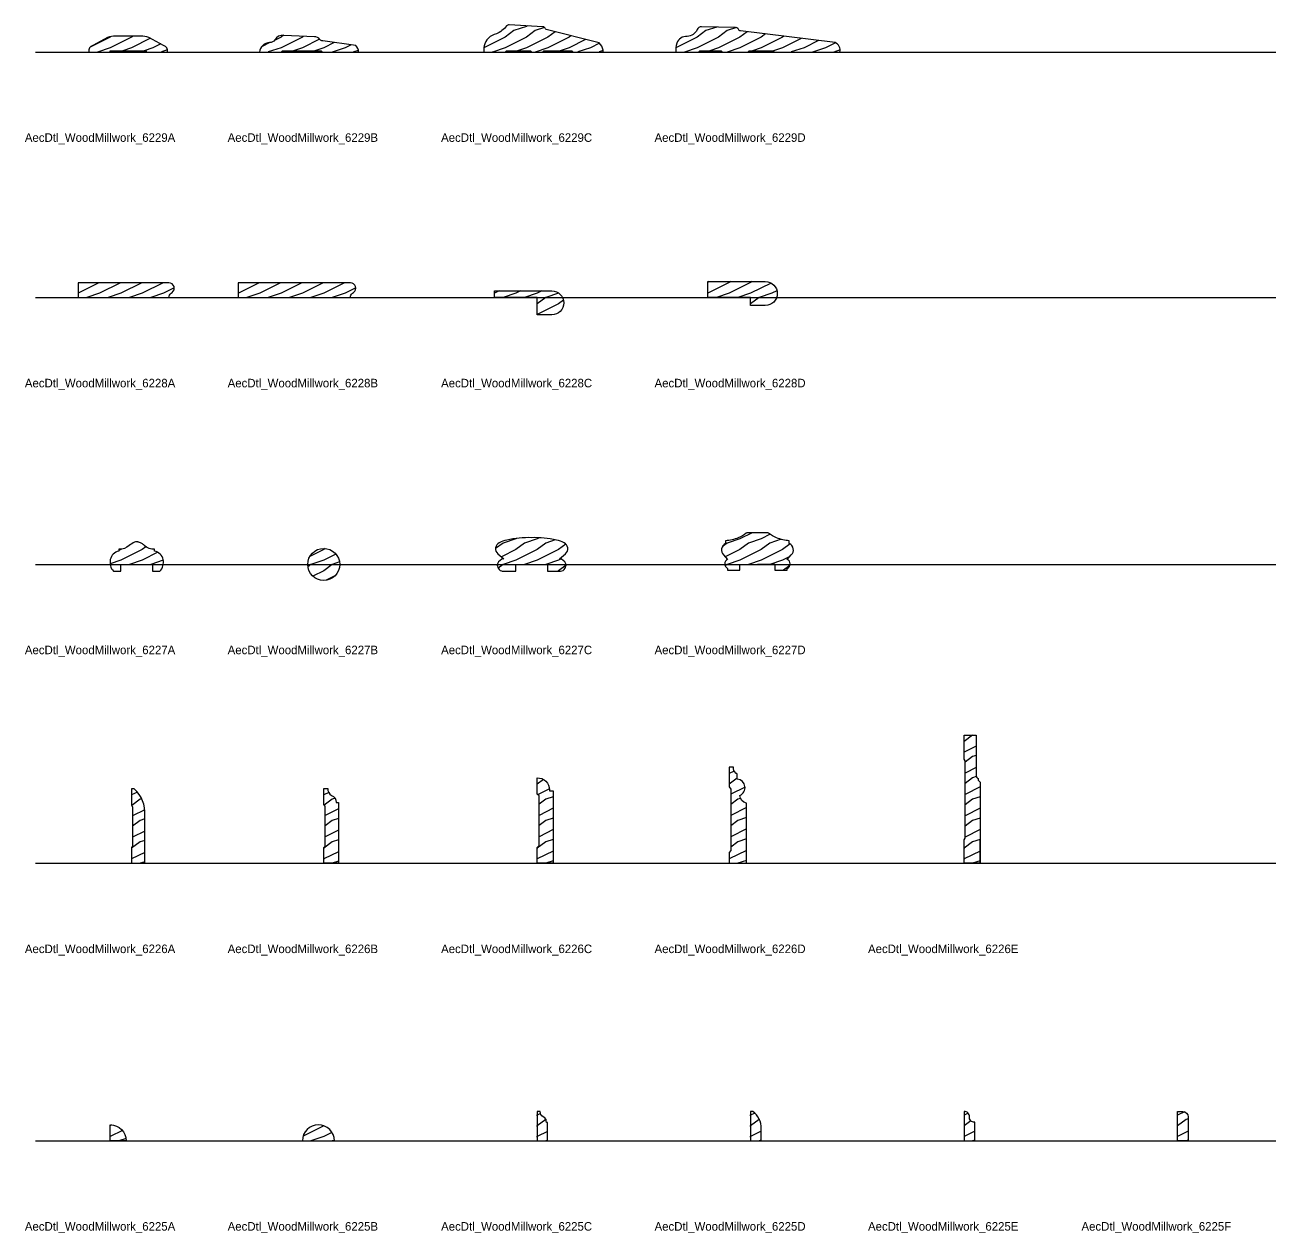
# Model space of a CAD drawing. Header units: inches. Extents: x 1 to 122, y 4 to 120.
# Drawn here: x 1.5 to 59.8, y 63.7 to 120.3 of the extents above; entities that cross this region are included whole.
import ezdxf

# ---------------------------------------------------------------- set-up
doc = ezdxf.new("R2010")
doc.units = ezdxf.units.IN
doc.header["$MEASUREMENT"] = 0
doc.layers.add('HATCH', color=170, linetype='Continuous')
doc.layers.add('THIN', color=151, linetype='Continuous')

# ---------------------------------------------------------------- blocks, each defined once
blk = doc.blocks.new('AecDtl_WoodMillwork_6225A')
at = {"layer": 'HATCH'}
h = blk.add_hatch(dxfattribs=at)
h.set_pattern_fill('WOOD_1', color=256, style=0)
h.set_pattern_definition([(216.8699, (-5.1, -67), (2.999999917824452, 2.000000123263317), [0.5, -4.5]), (206.5651, (-4.5, -67.3), (-0.9999991579409075, -1.000001309396381), [1.118034, -1.118034]), (198.4349, (-4.5, -67.8), (-2.000000434592961, -0.999998403222708), [0.632456, -2.529822])])
edge = h.paths.add_edge_path()
edge.add_line((0, 0), (0, 0.75))
edge.add_arc((0, 0), 0.75, 0, 90, ccw=False)
edge.add_line((0.75, 0), (0, 0))
at = {"layer": 'THIN'}
blk.add_lwpolyline([(0, 0), (0, 0.75, -0.414213562373095), (0.75, 0)], format="xyb", close=True, dxfattribs=at)
blk = doc.blocks.new('AecDtl_WoodMillwork_6225B')
at = {"layer": 'HATCH'}
h = blk.add_hatch(dxfattribs=at)
h.set_pattern_fill('WOOD_1', color=256, style=0)
h.set_pattern_definition([(216.8699, (-14.1, -67), (2.999999917824452, 2.000000123263317), [0.5, -4.5]), (206.5651, (-13.5, -67.3), (-0.9999991579409075, -1.000001309396381), [1.118034, -1.118034]), (198.4349, (-13.5, -67.8), (-2.000000434592961, -0.999998403222708), [0.632456, -2.529822])])
edge = h.paths.add_edge_path()
edge.add_line((0, 0), (1.5, 0))
edge.add_arc((0.75, 0), 0.75, 0, 180)
at = {"layer": 'THIN'}
blk.add_lwpolyline([(0, 0), (1.5, 0, 0.9999999999999999)], format="xyb", close=True, dxfattribs=at)
blk = doc.blocks.new('AecDtl_WoodMillwork_6225C')
at = {"layer": 'HATCH'}
h = blk.add_hatch(dxfattribs=at)
h.set_pattern_fill('WOOD_1', color=256, style=0)
h.set_pattern_definition([(216.8699, (-25.1, -67), (2.999999917824452, 2.000000123263317), [0.5, -4.5]), (206.5651, (-24.5, -67.3), (-0.9999991579409075, -1.000001309396381), [1.118034, -1.118034]), (198.4349, (-24.5, -67.8), (-2.000000434592961, -0.999998403222708), [0.632456, -2.529822])])
edge = h.paths.add_edge_path()
edge.add_line((0.484375, 0), (0.484375, 0.859375))
edge.add_line((0.484375, 0.859375), (0.4375, 0.859375))
edge.add_arc((0.1428716933455618, 0.8690174536342852), 0.2947860512204589, 358.12552031679, 420.2694517753388)
edge.add_arc((0.4114751316678742, 1.366749882865307), 0.2709757521573547, 178.2553053279974, 243.1441397736334, ccw=False)
edge.add_line((0.140625, 1.375), (0, 1.375))
edge.add_line((0, 1.375), (0, 0))
edge.add_line((0, 0), (0.484375, 0))
at = {"layer": 'THIN'}
blk.add_lwpolyline([(0.484375, 0), (0.484375, 0.859375), (0.4375, 0.859375, 0.2780009817106326), (0.2890625, 1.125, -0.2909472343234687), (0.140625, 1.375), (0, 1.375), (0, 0)], format="xyb", close=True, dxfattribs=at)
blk = doc.blocks.new('AecDtl_WoodMillwork_6225D')
at = {"layer": 'HATCH'}
h = blk.add_hatch(dxfattribs=at)
h.set_pattern_fill('WOOD_1', color=256, style=0)
h.set_pattern_definition([(216.8699, (-35.10000000000001, -67), (2.999999917824452, 2.000000123263317), [0.5, -4.5]), (206.5651, (-34.50000000000001, -67.3), (-0.9999991579409075, -1.000001309396381), [1.118034, -1.118034]), (198.4349, (-34.50000000000001, -67.8), (-2.000000434592961, -0.999998403222708), [0.632456, -2.529822])])
edge = h.paths.add_edge_path()
edge.add_line((0.5, 0), (0.5, 0.578125))
edge.add_arc((-0.5081249999999997, 0.578125), 1.008125, 0, 52.22782526058143)
edge.add_line((0.109375, 1.375), (0, 1.375))
edge.add_line((0, 1.375), (0, 0))
edge.add_line((0, 0), (0.5, 0))
at = {"layer": 'THIN'}
blk.add_lwpolyline([(0.5, 0), (0.5, 0.578125, 0.2319154913860677), (0.109375, 1.375), (0, 1.375), (0, 0)], format="xyb", close=True, dxfattribs=at)
blk = doc.blocks.new('AecDtl_WoodMillwork_6225E')
at = {"layer": 'HATCH'}
h = blk.add_hatch(dxfattribs=at)
h.set_pattern_fill('WOOD_1', color=256, style=0)
h.set_pattern_definition([(216.8699, (-45.1, -67), (2.999999917824452, 2.000000123263317), [0.5, -4.5]), (206.5651, (-44.5, -67.3), (-0.9999991579409075, -1.000001309396381), [1.118034, -1.118034]), (198.4349, (-44.5, -67.8), (-2.000000434592961, -0.999998403222708), [0.632456, -2.529822])])
edge = h.paths.add_edge_path()
edge.add_line((0.5, 0), (0.5, 0.875))
edge.add_arc((0.46875, 1.09375), 0.2209708691207961, 171.869897645844, 278.130102354156, ccw=False)
edge.add_arc((0.01315789473684248, 1.138157894736835), 0.2372073207542091, 356.8201698801374, 453.1798301198643)
edge.add_line((0, 1.375), (0, 0))
edge.add_line((0, 0), (0.5, 0))
at = {"layer": 'THIN'}
blk.add_lwpolyline([(0.5, 0), (0.5, 0.875, -0.5000000000000003), (0.25, 1.125, 0.4471103983138905), (0, 1.375), (0, 0)], format="xyb", close=True, dxfattribs=at)
blk = doc.blocks.new('AecDtl_WoodMillwork_6225F')
at = {"layer": 'HATCH'}
h = blk.add_hatch(dxfattribs=at)
h.set_pattern_fill('WOOD_1', color=256, style=0)
h.set_pattern_definition([(216.8699, (-55.10000000000001, -67), (2.999999917824452, 2.000000123263317), [0.5, -4.5]), (206.5651, (-54.50000000000001, -67.3), (-0.9999991579409075, -1.000001309396381), [1.118034, -1.118034]), (198.4349, (-54.50000000000001, -67.8), (-2.000000434592961, -0.999998403222708), [0.632456, -2.529822])])
edge = h.paths.add_edge_path()
edge.add_line((0, 1.375543667362564), (0.25, 1.375543667362564))
edge.add_arc((0.25, 1.125543667362564), 0.25, 0, 90, ccw=False)
edge.add_line((0.5, 1.125543667362564), (0.5, 0))
edge.add_line((0.5, 0), (0, 0))
edge.add_line((0, 0), (0, 1.375948853377011))
at = {"layer": 'THIN'}
blk.add_lwpolyline([(0, 1.375543667362564), (0.25, 1.375543667362564, -0.414213562373095), (0.5, 1.125543667362564), (0.5, 0), (0, 0), (0, 1.375948853377011)], format="xyb", dxfattribs=at)
blk = doc.blocks.new('AecDtl_WoodMillwork_6226A')
at = {"layer": 'HATCH'}
h = blk.add_hatch(dxfattribs=at)
h.set_pattern_fill('WOOD_1', color=256, style=0)
h.set_pattern_definition([(216.8699, (-6.1, -80), (2.999999917824452, 2.000000123263317), [0.5, -4.5]), (206.5651, (-5.5, -80.3), (-0.9999991579409075, -1.000001309396381), [1.118034, -1.118034]), (198.4349, (-5.5, -80.8), (-2.000000434592961, -0.999998403222708), [0.632456, -2.529822])])
edge = h.paths.add_edge_path()
edge.add_line((-0.001563834662196228, 0), (0.6234361653378047, 0))
edge.add_line((0.6234361653378047, 0), (0.6234361653378047, 2.25))
edge.add_arc((-0.9195746808433203, 2.348149513527758), 1.546129295511319, 356.3603711899282, 407.3869530017852)
edge.add_line((0.1272222187167991, 3.486012444424816), (0.002222218716799063, 3.486012444424816))
edge.add_line((0.002222218716799063, 3.486012444424816), (0.002222218716799063, 2.736903895251672))
edge.add_line((0.002222218716799063, 2.736903895251672), (0.04434223509062729, 2.634362994202121))
edge.add_line((0.04434223509062729, 2.634362994202121), (0.04434223509062729, 0.8097654583212659))
edge.add_line((0.04434223509062729, 0.8097654583212659), (-0.001563834662196228, 0.7335723417965596))
edge.add_line((-0.001563834662196228, 0.7335723417965596), (-0.001563834662196228, 0))
at = {"layer": 'THIN'}
blk.add_lwpolyline([(-0.001563834662196228, 0), (0.6234361653378047, 0), (0.6234361653378047, 2.25, 0.2263988250669688), (0.1272222187167991, 3.486012444424816), (0.002222218716799063, 3.486012444424816), (0.002222218716799063, 2.736903895251672), (0.04434223509062729, 2.634362994202121), (0.04434223509062729, 0.8097654583212659), (-0.001563834662196228, 0.7335723417965596)], format="xyb", close=True, dxfattribs=at)
blk = doc.blocks.new('AecDtl_WoodMillwork_6226B')
at = {"layer": 'HATCH'}
h = blk.add_hatch(dxfattribs=at)
h.set_pattern_fill('WOOD_1', color=256, style=0)
h.set_pattern_definition([(216.8699, (-15.1, -80), (2.999999917824452, 2.000000123263317), [0.5, -4.5]), (206.5651, (-14.5, -80.3), (-0.9999991579409075, -1.000001309396381), [1.118034, -1.118034]), (198.4349, (-14.5, -80.8), (-2.000000434592961, -0.999998403222708), [0.632456, -2.529822])])
edge = h.paths.add_edge_path()
edge.add_line((0.0625, 0.796875), (0.0625, 2.671875))
edge.add_line((0.0625, 2.671875), (0, 2.75))
edge.add_line((0, 2.75), (0, 3.5))
edge.add_line((0, 3.5), (0.1875, 3.5))
edge.add_arc((0.5800835495401877, 3.50758285983774), 0.3926567752285599, 181.1065462314456, 237.2848821430023)
edge.add_arc((0.2836662099195433, 2.891104517877267), 0.2982422327891076, -9.136015470679979, 73.60100255557512, ccw=False)
edge.add_line((0.578125, 2.84375), (0.6875, 2.84375))
edge.add_line((0.6875, 2.84375), (0.6875, 0))
edge.add_line((0.6875, 0), (0, 0))
edge.add_line((0, 0), (0, 0.734375))
edge.add_line((0, 0.734375), (0.0625, 0.796875))
at = {"layer": 'THIN'}
blk.add_lwpolyline([(0.0625, 0.796875), (0.0625, 2.671875), (0, 2.75), (0, 3.5), (0.1875, 3.5, 0.250154673075162), (0.3678673501174732, 3.177213932976457, -0.3775544949337096), (0.578125, 2.84375), (0.6875, 2.84375), (0.6875, 0), (0, 0), (0, 0.734375)], format="xyb", close=True, dxfattribs=at)
blk = doc.blocks.new('AecDtl_WoodMillwork_6226C')
at = {"layer": 'HATCH'}
h = blk.add_hatch(dxfattribs=at)
h.set_pattern_fill('WOOD_1', color=256, style=0)
h.set_pattern_definition([(216.8699, (-25.1, -80), (2.999999917824452, 2.000000123263317), [0.5, -4.5]), (206.5651, (-24.5, -80.3), (-0.9999991579409075, -1.000001309396381), [1.118034, -1.118034]), (198.4349, (-24.5, -80.8), (-2.000000434592961, -0.999998403222708), [0.632456, -2.529822])])
edge = h.paths.add_edge_path()
edge.add_line((0.0882630596145404, 0.8299915036109269), (0.0882630596145404, 3.156641275513977))
edge.add_line((0.0882630596145404, 3.156641275513977), (0.0005245737360546343, 3.233130242337481))
edge.add_line((0.0005245737360546343, 3.233130242337481), (0, 4))
edge.add_arc((0.03026706844376292, 3.453671115423234), 0.5471666524515846, -1.846561770327412, 93.17099165495819, ccw=False)
edge.add_line((0.5771495795390109, 3.436039762292353), (0.5771495795390109, 3.394297289521035))
edge.add_line((0.5771495795390109, 3.394297289521035), (0.75, 3.394297289521035))
edge.add_line((0.75, 3.394297289521035), (0.75, 0))
edge.add_line((0.75, 0), (0, 0))
edge.add_line((0, 0), (0, 0.7377041636423058))
edge.add_line((0, 0.7377041636423058), (0.0882630596145404, 0.8299915036109269))
at = {"layer": 'THIN'}
blk.add_lwpolyline([(0.0882630596145404, 0.8299915036109269), (0.0882630596145404, 3.156641275513977), (0.0005245737360546343, 3.233130242337481), (0, 4, -0.440101954018621), (0.5771495795390109, 3.436039762292353), (0.5771495795390109, 3.394297289521035), (0.75, 3.394297289521035), (0.75, 0), (0, 0), (0, 0.7377041636423058)], format="xyb", close=True, dxfattribs=at)
blk = doc.blocks.new('AecDtl_WoodMillwork_6226D')
at = {"layer": 'HATCH'}
h = blk.add_hatch(dxfattribs=at)
h.set_pattern_fill('WOOD_1', color=256, style=0)
h.set_pattern_definition([(216.8699, (-34.1, -80), (2.999999917824452, 2.000000123263317), [0.5, -4.5]), (206.5651, (-33.5, -80.3), (-0.9999991579409075, -1.000001309396381), [1.118034, -1.118034]), (198.4349, (-33.5, -80.8), (-2.000000434592961, -0.999998403222708), [0.632456, -2.529822])])
edge = h.paths.add_edge_path()
edge.add_line((0, 0), (0.8125, 0))
edge.add_line((0.8125, 0), (0.8125, 2.8125))
edge.add_arc((0.8873212443795779, 3.201663972422409), 0.3962913272355303, 183.2418941205408, 259.1170258719402, ccw=False)
edge.add_arc((0.3458673670059795, 3.543615503041764), 0.3924495636813563, 291.8084279432038, 445.7308625209432)
edge.add_line((0.3750819324413683, 3.934976166880233), (0.3750819324413683, 4.181851245003273))
edge.add_arc((0.491810930074486, 4.445765345096987), 0.2885763523172117, 183.6883936466481, 246.1402313513487, ccw=False)
edge.add_line((0.2038323145992464, 4.427201182156693), (0.2038323145992464, 4.5))
edge.add_line((0.2038323145992464, 4.5), (0, 4.5))
edge.add_line((0, 4.5), (0, 3.579984161676762))
edge.add_line((0, 3.579984161676762), (0.07254210846564035, 3.476044406229292))
edge.add_line((0.07254210846564035, 3.476044406229292), (0.07254210846564035, 0.594384566991323))
edge.add_line((0.07254210846564035, 0.594384566991323), (0, 0.5043909452722346))
edge.add_line((0, 0.5043909452722346), (0, 0))
at = {"layer": 'THIN'}
blk.add_lwpolyline([(0, 0), (0.8125, 0), (0.8125, 2.8125, -0.3437182899114663), (0.491664109630058, 3.179253087480149, 0.7948834832867119), (0.3750819324413683, 3.934976166880233), (0.3750819324413683, 4.181851245003273, -0.2794488491535491), (0.2038323145992464, 4.427201182156693), (0.2038323145992464, 4.5), (0, 4.5), (0, 3.579984161676762), (0.07254210846564035, 3.476044406229292), (0.07254210846564035, 0.594384566991323), (0, 0.5043909452722346)], format="xyb", close=True, dxfattribs=at)
blk = doc.blocks.new('AecDtl_WoodMillwork_6226E')
at = {"layer": 'HATCH'}
h = blk.add_hatch(dxfattribs=at)
h.set_pattern_fill('WOOD_1', color=256, style=0)
h.set_pattern_definition([(216.8699, (-45.1, -80), (2.999999917824452, 2.000000123263317), [0.5, -4.5]), (206.5651, (-44.5, -80.3), (-0.9999991579409075, -1.000001309396381), [1.118034, -1.118034]), (198.4349, (-44.5, -80.8), (-2.000000434592961, -0.999998403222708), [0.632456, -2.529822])])
edge = h.paths.add_edge_path()
edge.add_line((0.75, 0), (0, 0))
edge.add_line((0, 0), (0, 1.09375))
edge.add_line((0, 1.09375), (0.05552591139782947, 1.172595581108141))
edge.add_line((0.05552591139782947, 1.172595581108141), (0.05552591139782947, 4.806946684695788))
edge.add_line((0.05552591139782947, 4.806946684695788), (0, 4.884989005700177))
edge.add_line((0, 4.884989005700177), (0, 6))
edge.add_line((0, 6), (0.5641046405105072, 6))
edge.add_line((0.5641046405105072, 6), (0.5641046405105072, 4.109413372538555))
edge.add_arc((0.699819969369635, 4.106857095406525), 0.1357394012073021, 178.9209282763335, 254.9889374623457)
edge.add_line((0.6646627125937528, 3.975749687774041), (0.6646627125937528, 3.886834878532255))
edge.add_line((0.6646627125937528, 3.886834878532255), (0.75, 3.802156916845547))
edge.add_line((0.75, 3.802156916845547), (0.75, 0))
at = {"layer": 'THIN'}
blk.add_lwpolyline([(0.75, 0), (0, 0), (0, 1.09375), (0.05552591139782947, 1.172595581108141), (0.05552591139782947, 4.806946684695788), (0, 4.884989005700177), (0, 6), (0.5641046405105072, 6), (0.5641046405105072, 4.109413372538555, 0.3446595759318976), (0.6646627125937528, 3.975749687774041), (0.6646627125937528, 3.886834878532255), (0.75, 3.802156916845547), (0.75, 0), (0.75, 1.09375)], format="xyb", dxfattribs=at)
blk = doc.blocks.new('AecDtl_WoodMillwork_6227A')
at = {"layer": 'HATCH'}
h = blk.add_hatch(dxfattribs=at)
h.set_pattern_fill('WOOD_1', color=256, style=0)
h.set_pattern_definition([(216.8699, (-5.6, -94), (2.999999917824452, 2.000000123263317), [0.5, -4.5]), (206.5651, (-5, -94.3), (-0.9999991579409075, -1.000001309396381), [1.118034, -1.118034]), (198.4349, (-5, -94.8), (-2.000000434592961, -0.999998403222708), [0.632456, -2.529822])])
edge = h.paths.add_edge_path()
edge.add_arc((0.7022404791179397, 0.5348328476596294), 0.5249391130942908, 74.79311542993355, 80.32146648038274)
edge.add_arc((0.7022404791180641, 0.5348328476596294), 0.5249391130942697, 80.32146648039613, 85.79568367829602)
edge.add_arc((0.8672662511839118, 0.01736544164417353), 1.048656677822973, 96.93073525913532, 102.4427090448352)
edge.add_arc((1.055456112875392, 0.08858120458769747), 1.038920719407518, 113.4920749043929, 130.0624555730594)
edge.add_arc((-0.04168772415520028, 1.338448941403499), 0.6247984975800209, 265.33410643903255, 313.2966056123239, ccw=False)
edge.add_line((-0.09251209924036186, 0.7157210349504055), (-0.09330431140696849, 0.6229834599395474))
edge.add_arc((-0.005005544746782498, 0.1263227960809132), 0.5044486963192681, 100.0809935809307, 168.8587999918326)
edge.add_arc((0.1241934453762159, 0.1034863781169406), 0.6356305738151946, 169.089447481176, 221.6814334985672)
edge.add_line((-0.3505296060423815, -0.319200563744829), (0, -0.319200563744829))
edge.add_line((0, -0.319200563744829), (0, 0))
edge.add_line((0, 0), (1.481253933361106, 0))
edge.add_line((1.481253933361106, 0), (1.481253933361106, -0.3192273652508391))
edge.add_line((1.481253933361106, -0.3192273652508391), (1.829327583608853, -0.3192273652508391))
edge.add_arc((1.362602283880718, 0.1040570729184225), 0.6300811225569172, 317.7943562787269, 370.9549784735499)
edge.add_arc((1.486259478107889, 0.1263227960809132), 0.5044486963192707, 11.1412000081674, 79.91900641906918)
edge.add_line((1.574558244768076, 0.6229834599395474), (1.573766032601469, 0.7157210349504055))
edge.add_arc((1.522941657516308, 1.338448941403499), 0.6247984975800195, 226.7033943876761, 274.6658935609674, ccw=False)
edge.add_arc((0.7022404791179993, 0.5348328476596862), 0.5249391130942317, 41.65235409260568, 58.22273476127215)
edge.add_arc((0.7022404791180374, 0.5348328476596862), 0.5249391130942104, 58.22273476127568, 74.7931154299422)
at = {"layer": 'THIN'}
blk.add_lwpolyline([(0.8399347022603854, 1.041391208926541, 0.0241266617176548), (0.7904932760588022, 1.052300253675057, 0.0238903220761078), (0.7407255128290844, 1.058359327062973, 0.02405516094656178), (0.6413192311007219, 1.041391208926541, 0.07242817699978836), (0.3867836130420184, 0.8837122310109038, -0.2123855466209182), (-0.09251209924036186, 0.7157210349504055), (-0.09330431140696849, 0.6229834599395474, 0.309445595663672), (-0.4999473870223614, 0.2237961769757391, 0.233590522508799), (-0.3505296060423815, -0.319200563744829), (0, -0.319200563744829), (0, 0), (1.481253933361106, 0), (1.481253933361106, -0.3192273652508391), (1.829327583608853, -0.3192273652508391, 0.2362085710413266), (1.981201320383468, 0.2237961769757391, 0.309445595663672), (1.574558244768076, 0.6229834599395474), (1.573766032601469, 0.7157210349504055, -0.2123855466209181), (1.09447032031909, 0.8837122310109038, 0.07242817699978783), (0.9786831377503233, 0.9810844907316749, 0.0724281769997883)], format="xyb", close=True, dxfattribs=at)
blk = doc.blocks.new('AecDtl_WoodMillwork_6227B')
at = {"layer": 'HATCH'}
h = blk.add_hatch(dxfattribs=at)
h.set_pattern_fill('WOOD_1', color=256, style=0)
h.set_pattern_definition([(216.8699, (-15.1, -94), (2.999999917824452, 2.000000123263317), [0.5, -4.5]), (206.5651, (-14.5, -94.3), (-0.9999991579409075, -1.000001309396381), [1.118034, -1.118034]), (198.4349, (-14.5, -94.8), (-2.000000434592961, -0.999998403222708), [0.632456, -2.529822])])
edge = h.paths.add_edge_path()
edge.add_arc((0, 0), 0.75, 0, 360)
at = {"layer": 'THIN'}
blk.add_circle((0, 0), 0.75, dxfattribs=at)
blk = doc.blocks.new('AecDtl_WoodMillwork_6227C')
at = {"layer": 'HATCH'}
h = blk.add_hatch(dxfattribs=at)
h.set_pattern_fill('WOOD_1', color=256, style=0)
h.set_pattern_definition([(216.8699, (-24.1, -94), (2.999999917824452, 2.000000123263317), [0.5, -4.5]), (206.5651, (-23.5, -94.3), (-0.9999991579409075, -1.000001309396381), [1.118034, -1.118034]), (198.4349, (-23.5, -94.8), (-2.000000434592961, -0.999998403222708), [0.632456, -2.529822])])
edge = h.paths.add_edge_path()
edge.add_line((-0.6313869397158669, -0.3125), (0, -0.3125))
edge.add_line((0, -0.3125), (0, 0))
edge.add_line((0, 0), (1.484375, 0))
edge.add_line((1.484375, 0), (1.484375, -0.3125))
edge.add_line((1.484375, -0.3125), (2.10047180898291, -0.3125))
edge.add_arc((2.079190514551659, -0.03921229955653871), 0.2741150501273957, 274.4527164221597, 374.921389036407)
edge.add_arc((1.995843199663696, -0.1083825944425314), 0.3752166860541066, 21.86740228253353, 83.10198674788744)
edge.add_line((2.040907629661383, 0.2641180882983321), (2.329087057589852, 0.4975889412773284))
edge.add_arc((2.124845284719278, 0.7307631731014652), 0.3099756831948138, 311.2157383621403, 424.4363924175056)
edge.add_arc((1.68191188340532, -0.06215830202633299), 1.217761352357052, 61.73389546381965, 79.49878437399585)
edge.add_arc((0.90189154757865, -3.069098717826265), 4.322050337182746, 76.59537998093658, 92.11761796963404)
edge.add_arc((0.58248345242135, -3.069098717826265), 4.322050337182746, 87.88238203036595, 103.4046200190634)
edge.add_arc((-0.1975368834053199, -0.06215830202633299), 1.217761352357052, 100.5012156260042, 118.2661045361803)
edge.add_arc((-0.640470284719278, 0.7307631731014652), 0.3099756831948057, 115.5636075824944, 228.7842616378597)
edge.add_line((-0.8447120575898523, 0.4975889412773284), (-0.5565326296613833, 0.2641180882983321))
edge.add_arc((-0.511468199663696, -0.1083825944425314), 0.3752166860541064, 96.89801325211258, 158.1325977174665)
edge.add_arc((-0.5948155145516587, -0.03921229955653871), 0.2741150501273919, 165.078610963593, 265.5472835778403)
at = {"layer": 'THIN'}
blk.add_lwpolyline([(-0.6313869397158669, -0.3125), (0, -0.3125), (0, 0), (1.484375, 0), (1.484375, -0.3125), (2.10047180898291, -0.3125, 0.4687996721154574), (2.344062411211798, 0.03137055293613855, 0.2737312465757694), (2.040907629661383, 0.2641180882983321), (2.329087057589852, 0.4975889412773284, 0.5385607773494095), (2.258603774263662, 1.010394342048869, 0.07766956996876094), (1.903856667534129, 1.135206815259323, 0.06783229085793911), (0.7421875, 1.25, 0.06783229085793906), (-0.4194816675341286, 1.135206815259323, 0.07766956996876094), (-0.774228774263662, 1.010394342048869, 0.5385607773494099), (-0.8447120575898523, 0.4975889412773284), (-0.5565326296613833, 0.2641180882983321, 0.2737312465757693), (-0.859687411211798, 0.03137055293613855, 0.4687996721154578), (-0.6160968089829097, -0.3125)], format="xyb", dxfattribs=at)
blk = doc.blocks.new('AecDtl_WoodMillwork_6227D')
at = {"layer": 'HATCH'}
h = blk.add_hatch(dxfattribs=at)
h.set_pattern_fill('WOOD_1', color=256, style=0)
h.set_pattern_definition([(216.8699, (-34.60000000000001, -94), (2.999999917824452, 2.000000123263317), [0.5, -4.5]), (206.5651, (-34.00000000000001, -94.3), (-0.9999991579409075, -1.000001309396381), [1.118034, -1.118034]), (198.4349, (-34.00000000000001, -94.8), (-2.000000434592961, -0.999998403222708), [0.632456, -2.529822])])
edge = h.paths.add_edge_path()
edge.add_arc((-0.76611328125, 2.8310546875), 1.724256883414722, 273.1330294118631, 293.5160331119185, ccw=False)
edge.add_line((-0.671875, 1.109375), (-0.671875, 0.984375))
edge.add_arc((-0.489309210526315, 0.6521381578947398), 0.3790931109084223, 118.7890124174638, 167.471192290849)
edge.add_arc((-0.578125, 0.671875), 0.2881107642904027, 167.4711922908485, 229.3987053549955)
edge.add_line((-0.765625, 0.453125), (-0.578125, 0.234375))
edge.add_arc((-0.474609375, 0.0234375), 0.2349683245150091, 116.1390681004348, 243.8609318995652)
edge.add_line((-0.578125, -0.1875), (-0.578125, -0.265625))
edge.add_line((-0.578125, -0.265625), (0, -0.265625))
edge.add_line((0, -0.265625), (0, 0))
edge.add_line((0, 0), (1.640625, 0))
edge.add_line((1.640625, 0), (1.640625, -0.265625))
edge.add_line((1.640625, -0.265625), (2.21875, -0.265625))
edge.add_line((2.21875, -0.265625), (2.21875, -0.1875))
edge.add_arc((2.115234375, 0.0234375), 0.2349683245150091, 296.1390681004348, 423.8609318995652)
edge.add_line((2.21875, 0.234375), (2.40625, 0.453125))
edge.add_arc((2.21875, 0.671875), 0.2881107642904027, 310.6012946450045, 372.5288077091515)
edge.add_arc((2.129934210526315, 0.6521381578947398), 0.3790931109084247, 12.52880770915105, 61.21098758253621)
edge.add_line((2.3125, 0.984375), (2.3125, 1.109375))
edge.add_arc((2.40673828125, 2.8310546875), 1.724256883414722, 246.4839668880815, 266.8669705881369, ccw=False)
edge.add_arc((2.453124999999972, 2.992187499999986), 1.890641141459997, 234.1028720343843, 247.14337698005312, ccw=False)
edge.add_arc((1.271290599167962, 1.359375), 0.1250000000000004, 54.1028720343793, 89.99999999999675)
edge.add_line((1.271290599167969, 1.484375), (0.369334400832031, 1.484375))
edge.add_arc((0.3693344008320381, 1.359375), 0.125, 90.00000000000325, 125.8971279656207)
edge.add_arc((-0.8124999999999787, 2.9921875), 1.890641141460012, 292.85662301994694, 305.89712796561565, ccw=False)
at = {"layer": 'THIN'}
blk.add_line((1.640625, 0), (0.8203125, 0), dxfattribs=at)
blk.add_lwpolyline([(-0.078125, 1.25, -0.08917287181414993), (-0.671875, 1.109375), (-0.671875, 0.984375, 0.2156695940244443), (-0.859375, 0.734375, 0.2769839649484334), (-0.765625, 0.453125), (-0.578125, 0.234375, 0.6231831680711544), (-0.578125, -0.1875), (-0.578125, -0.265625), (0, -0.265625), (0, 0), (1.640625, 0), (1.640625, -0.265625), (2.21875, -0.265625), (2.21875, -0.1875, 0.623183168071154), (2.21875, 0.234375), (2.40625, 0.453125, 0.2769839649484334), (2.5, 0.734375, 0.2156695940244444), (2.3125, 0.984375), (2.3125, 1.109375, -0.08917287181414993), (1.71875, 1.25, -0.05696142294961055), (1.344582068103257, 1.460633879024542, 0.1579243490410627), (1.271290599167969, 1.484375), (0.369334400832031, 1.484375, 0.1579243490410628), (0.2960429318967428, 1.460633879024542, -0.05696142294961033)], format="xyb", close=True, dxfattribs=at)
blk = doc.blocks.new('AecDtl_WoodMillwork_6228A')
at = {"layer": 'HATCH'}
h = blk.add_hatch(dxfattribs=at)
h.set_pattern_fill('WOOD_1', color=256, style=0)
h.set_pattern_definition([(216.8699, (-3.6, -106.5), (2.999999917824452, 2.000000123263317), [0.5, -4.5]), (206.5651, (-3, -106.8), (-0.9999991579409075, -1.000001309396381), [1.118034, -1.118034]), (198.4349, (-3, -107.3), (-2.000000434592961, -0.999998403222708), [0.632456, -2.529822])])
edge = h.paths.add_edge_path()
edge.add_arc((4.249999999999998, 0.4375), 0.2500000000000025, 306.8698976458437, 449.9999999999995)
edge.add_line((4.25, 0.6875), (0, 0.6875))
edge.add_line((0, 0.6875), (0, 0))
edge.add_line((0, 0), (4.25, 0))
edge.add_arc((4.500000000000004, 0), 0.2500000000000036, 126.86989764584399, 180, ccw=False)
edge.add_line((4.350000000000001, 0.2000000000000028), (4.399999999999999, 0.2374999999999972))
at = {"layer": 'THIN'}
blk.add_lwpolyline([(4.399999999999999, 0.2374999999999972, 0.7207592200561271), (4.25, 0.6875), (0, 0.6875), (0, 0), (4.25, 0, -0.2360679774997902), (4.350000000000001, 0.2000000000000028)], format="xyb", close=True, dxfattribs=at)
blk = doc.blocks.new('AecDtl_WoodMillwork_6228B')
at = {"layer": 'HATCH'}
h = blk.add_hatch(dxfattribs=at)
h.set_pattern_fill('WOOD_1', color=256, style=0)
h.set_pattern_definition([(216.8699, (-11.1, -106.5), (2.999999917824452, 2.000000123263317), [0.5, -4.5]), (206.5651, (-10.5, -106.8), (-0.9999991579409075, -1.000001309396381), [1.118034, -1.118034]), (198.4349, (-10.5, -107.3), (-2.000000434592961, -0.999998403222708), [0.632456, -2.529822])])
edge = h.paths.add_edge_path()
edge.add_line((0, 0.6875), (0, 0))
edge.add_line((0, 0), (5.25, 0))
edge.add_arc((5.500000000000004, 0), 0.2500000000000036, 126.86989764584399, 180, ccw=False)
edge.add_line((5.350000000000001, 0.2000000000000028), (5.399999999999999, 0.2374999999999972))
edge.add_arc((5.25, 0.4375), 0.2500000000000014, 306.8698976458434, 450)
edge.add_line((5.25, 0.6875), (0, 0.6875))
at = {"layer": 'THIN'}
blk.add_lwpolyline([(0, 0.6875), (0, 0), (5.25, 0, -0.2360679774997902), (5.350000000000001, 0.2000000000000028), (5.399999999999999, 0.2374999999999972, 0.7207592200561271), (5.25, 0.6875)], format="xyb", close=True, dxfattribs=at)
blk = doc.blocks.new('AecDtl_WoodMillwork_6228C')
at = {"layer": 'HATCH'}
h = blk.add_hatch(dxfattribs=at)
h.set_pattern_fill('WOOD_1', color=256, style=0)
h.set_pattern_definition([(216.8699, (-23.1, -106.5), (2.999999917824452, 2.000000123263317), [0.5, -4.5]), (206.5651, (-22.5, -106.8), (-0.9999991579409075, -1.000001309396381), [1.118034, -1.118034]), (198.4349, (-22.5, -107.3), (-2.000000434592961, -0.999998403222708), [0.632456, -2.529822])])
edge = h.paths.add_edge_path()
edge.add_line((2, -0.8125), (2, 0))
edge.add_line((2, 0), (0, 0))
edge.add_line((0, 0), (0, 0.3125))
edge.add_line((0, 0.3125), (2.6875, 0.3125))
edge.add_arc((2.6875, -0.25), 0.5625, -90, 90, ccw=False)
edge.add_line((2.6875, -0.8125), (2, -0.8125))
at = {"layer": 'THIN'}
blk.add_lwpolyline([(2, -0.8125), (2, 0), (0, 0), (0, 0.3125), (2.6875, 0.3125, -0.9999999999999994), (2.6875, -0.8125)], format="xyb", close=True, dxfattribs=at)
blk = doc.blocks.new('AecDtl_WoodMillwork_6228D')
at = {"layer": 'HATCH'}
h = blk.add_hatch(dxfattribs=at)
h.set_pattern_fill('WOOD_1', color=256, style=0)
h.set_pattern_definition([(216.8699, (-33.1, -106.5), (2.999999917824452, 2.000000123263317), [0.5, -4.5]), (206.5651, (-32.5, -106.8), (-0.9999991579409075, -1.000001309396381), [1.118034, -1.118034]), (198.4349, (-32.5, -107.3), (-2.000000434592961, -0.999998403222708), [0.632456, -2.529822])])
edge = h.paths.add_edge_path()
edge.add_line((0, 0.75), (2.6875, 0.75))
edge.add_arc((2.6875, 0.1875), 0.5625, -90, 90, ccw=False)
edge.add_line((2.6875, -0.375), (2, -0.375))
edge.add_line((2, -0.375), (2, 0))
edge.add_line((2, 0), (0, 0))
edge.add_line((0, 0), (0, 0.75))
at = {"layer": 'THIN'}
blk.add_lwpolyline([(0, 0.75), (2.6875, 0.75, -0.9999999999999999), (2.6875, -0.375), (2, -0.375), (2, 0), (0, 0)], format="xyb", close=True, dxfattribs=at)
blk = doc.blocks.new('AecDtl_WoodMillwork_6229A')
at = {"layer": 'HATCH'}
h = blk.add_hatch(dxfattribs=at)
h.set_pattern_fill('WOOD_1', color=256, style=0)
h.set_pattern_definition([(216.8699, (-4.1, -118), (2.999999917824452, 2.000000123263317), [0.5, -4.5]), (206.5651, (-3.5, -118.3), (-0.9999991579409075, -1.000001309396381), [1.118034, -1.118034]), (198.4349, (-3.5, -118.8), (-2.000000434592961, -0.999998403222708), [0.632456, -2.529822])])
edge = h.paths.add_edge_path()
edge.add_arc((3.423628655543633, 0.05417719332618276), 0.2693756757799662, 348.3974611717667, 433.5300518923795)
edge.add_line((3.5, 0.3125), (2.8125, 0.6875))
edge.add_arc((2.350477651533899, -0.9283840907966123), 1.680638582614277, 74.04342024345343, 87.0319353404954)
edge.add_line((2.4375, 0.75), (1.25, 0.75))
edge.add_arc((1.337022348466101, -0.9283840907966123), 1.680638582614277, 92.96806465950462, 105.9565797565466)
edge.add_line((0.875, 0.6875), (0.1875, 0.3125))
edge.add_arc((0.2638713444563674, 0.05417719332618276), 0.2693756757799625, 106.4699481076205, 191.6025388282333)
edge.add_line((0, 0), (1, 0))
edge.add_line((1, 0), (1, 0.0625))
edge.add_line((1, 0.0625), (2.6875, 0.0625))
edge.add_line((2.6875, 0.0625), (2.6875, 0))
edge.add_line((2.6875, 0), (3.6875, 0))
at = {"layer": 'THIN'}
blk.add_lwpolyline([(3.6875, 0, 0.3895449080575296), (3.5, 0.3125), (2.8125, 0.6875, 0.05673384134387775), (2.4375, 0.75), (1.25, 0.75, 0.05673384134387775), (0.875, 0.6875), (0.1875, 0.3125, 0.3895449080575296), (0, 0), (1, 0), (1, 0.0625), (2.6875, 0.0625), (2.6875, 0)], format="xyb", close=True, dxfattribs=at)
blk = doc.blocks.new('AecDtl_WoodMillwork_6229B')
at = {"layer": 'HATCH'}
h = blk.add_hatch(dxfattribs=at)
h.set_pattern_fill('WOOD_1', color=256, style=0)
h.set_pattern_definition([(216.8699, (-12.1, -118), (2.999999917824452, 2.000000123263317), [0.5, -4.5]), (206.5651, (-11.5, -118.3), (-0.9999991579409075, -1.000001309396381), [1.118034, -1.118034]), (198.4349, (-11.5, -118.8), (-2.000000434592961, -0.999998403222708), [0.632456, -2.529822])])
edge = h.paths.add_edge_path()
edge.add_line((2.9375, 0), (4.625000000000002, 0))
edge.add_arc((4.26366727530184, 0.03671691012073097), 0.3631934325213102, 354.1977916813581, 409.4050272913467)
edge.add_line((4.500000000000002, 0.3125), (2.957381449116111, 0.5231075442779343))
edge.add_arc((2.963176820407059, 0.7214046699139658), 0.198381794436667, 222.9509854014433, 268.3259675411402, ccw=False)
edge.add_arc((2.579112753857171, 0.4384403179514607), 0.2808865346609727, 31.74665487401085, 93.3906804531261)
edge.add_line((2.5625, 0.7188351498637644), (1.125, 0.7813351498637644))
edge.add_arc((1.077837478589677, 0.3609858154925121), 0.4229868394313634, 83.598278457724, 151.1347130625261)
edge.add_arc((0.4402774966971474, 0.7833567461985496), 0.3448999582644239, 274.1866933900351, 320.7600401315392, ccw=False)
edge.add_arc((0.471496543019768, -0.03325186930320001), 0.4726676177735813, 90.73206477122812, 175.9659458637159)
edge.add_line((0, 0), (1, 0))
edge.add_line((1, 0), (1.0625, 0.0625))
edge.add_line((1.0625, 0.0625), (2.875, 0.0625))
edge.add_line((2.875, 0.0625), (2.9375, 0))
at = {"layer": 'THIN'}
blk.add_lwpolyline([(2.9375, 0), (4.625000000000002, 0, 0.2456570347550939), (4.500000000000002, 0.3125), (2.957381449116111, 0.5231075442779343, -0.2006138277339273), (2.817973872620056, 0.5862327781691334, 0.2756525741660926), (2.5625, 0.7188351498637644), (1.125, 0.7813351498637644, 0.3035202967768829), (0.707403722649957, 0.5651835108578922, -0.2060588809907772), (0.4654574612626128, 0.4393771674510845, 0.3900540240869085), (0, 0), (1, 0), (1.0625, 0.0625), (2.875, 0.0625)], format="xyb", close=True, dxfattribs=at)
blk = doc.blocks.new('AecDtl_WoodMillwork_6229C')
at = {"layer": 'HATCH'}
h = blk.add_hatch(dxfattribs=at)
h.set_pattern_fill('WOOD_1', color=256, style=0)
h.set_pattern_definition([(216.8699, (-22.6, -118), (2.999999917824452, 2.000000123263317), [0.5, -4.5]), (206.5651, (-22, -118.3), (-0.9999991579409075, -1.000001309396381), [1.118034, -1.118034]), (198.4349, (-22, -118.8), (-2.000000434592961, -0.999998403222708), [0.632456, -2.529822])])
edge = h.paths.add_edge_path()
edge.add_line((4.125, 0.0625), (4.1875, 0))
edge.add_line((4.1875, 0), (5.594827450920601, 0))
edge.add_line((5.594827450920601, 0), (5.587438584842698, 0.08301182466099988))
edge.add_arc((5.100696300667288, 0.04112513488011871), 0.488541242870134, 4.918480646478755, 52.22389325848886)
edge.add_line((5.399965670482775, 0.4272732803830195), (2.926122742203948, 1.056898327101976))
edge.add_arc((2.940269896121048, 1.116474878046517), 0.06123322126429145, 206.0349625340144, 256.6418544160847, ccw=False)
edge.add_arc((2.764698539961334, 1.056582172544168), 0.1249911319148962, 15.31637666980766, 86.05637702842937)
edge.add_line((2.773294789091665, 1.181277351112769), (1.192061302471043, 1.270625371428395))
edge.add_arc((1.175255831540269, 1.091083317187795), 0.1803268507298326, 84.6525886966439, 130.5755028566636)
edge.add_arc((0.1935083589548121, 1.811229075033992), 1.042774144052203, 292.39030367502943, 325.99557986464794, ccw=False)
edge.add_arc((0.705805186088984, 0.1575324110199006), 0.6990754834547578, 99.47581227186447, 169.6371918033202)
edge.add_arc((1.214738817094009, 0.0644670567744896), 1.216448270648658, 169.6371918033206, 183.0378780251748)
edge.add_line((0, 0), (1, 0))
edge.add_line((1, 0), (1.0625, 0.0625))
edge.add_line((1.0625, 0.0625), (2.1875, 0.0625))
edge.add_line((2.1875, 0.0625), (2.25, 0))
edge.add_line((2.25, 0), (2.75, 0))
edge.add_line((2.75, 0), (2.8125, 0.0625))
edge.add_line((2.8125, 0.0625), (4.125, 0.0625))
at = {"layer": 'THIN'}
blk.add_lwpolyline([(4.125, 0.0625), (4.1875, 0), (5.594827450920601, 0), (5.587438584842698, 0.08301182466099988, 0.2093909537104581), (5.399965670482775, 0.4272732803830195), (2.926122742203948, 1.056898327101976, -0.2244745149763837), (2.885250231486552, 1.089598421994637, 0.3188522713329415), (2.773294789091665, 1.181277351112769), (1.192061302471043, 1.270625371428395, 0.2031020504510347), (1.057962316789194, 1.228050482930101, -0.1476906764102131), (0.5907155326845022, 0.8470691419100973, 0.3160731139606615), (0.01813271287889862, 0.2832825647241037, 0.05853825187661509), (0, 0), (1, 0), (1.0625, 0.0625), (2.1875, 0.0625), (2.25, 0), (2.75, 0), (2.8125, 0.0625)], format="xyb", close=True, dxfattribs=at)
blk.add_arc((0.5907155326845022, 0.8470691419100973), 2.482534153247273e-16, 296.5650511770776, 333.4349488229219, dxfattribs=at)
blk = doc.blocks.new('AecDtl_WoodMillwork_6229D')
at = {"layer": 'HATCH'}
h = blk.add_hatch(dxfattribs=at)
h.set_pattern_fill('WOOD_1', color=256, style=0)
h.set_pattern_definition([(216.8699, (-31.6, -118), (2.999999917824452, 2.000000123263317), [0.5, -4.5]), (206.5651, (-31, -118.3), (-0.9999991579409075, -1.000001309396381), [1.118034, -1.118034]), (198.4349, (-31, -118.8), (-2.000000434592961, -0.999998403222708), [0.632456, -2.529822])])
edge = h.paths.add_edge_path()
edge.add_line((0, 0), (1.0625, 0))
edge.add_line((1.0625, 0), (1.125, 0.0625))
edge.add_line((1.125, 0.0625), (2.125, 0.0625))
edge.add_line((2.125, 0.0625), (2.1875, 0))
edge.add_line((2.1875, 0), (3.375, 0))
edge.add_line((3.375, 0), (3.4375, 0.0625))
edge.add_line((3.4375, 0.0625), (4.5625, 0.0625))
edge.add_line((4.5625, 0.0625), (4.625, 0))
edge.add_line((4.625, 0), (7.6875, 0))
edge.add_arc((7.293541161534527, 0.07833534565915556), 0.4016714985963079, 348.7539088136376, 424.5363291195067)
edge.add_line((7.466235289332069, 0.4409877012407009), (3.033966974222366, 0.9916132756313658))
edge.add_arc((3.023240221346441, 1.071107573584683), 0.08021475322128711, 223.530694478567, 277.6849245115563, ccw=False)
edge.add_arc((2.755500104696146, 0.9347043670332056), 0.2247481178451467, 21.16757629049464, 80.54950092130696)
edge.add_line((2.792402720552218, 1.156402164536729), (1.193265006455952, 1.183552846398086))
edge.add_arc((1.190928832601791, 0.9861228735847334), 0.197443794213336, 89.32205503858478, 161.8044261483642)
edge.add_arc((0.4697636053513179, 1.334323771708142), 0.6056665967690068, 275.15552101371134, 331.7636501511732, ccw=False)
edge.add_arc((0.4917649502619952, 0.2617820209794957), 0.4704440663508684, 86.04797939577146, 161.0637279057248)
edge.add_arc((0.9584113987536114, 0.101683111440849), 0.9637903633120389, 161.0637279057246, 186.0561674382003)
at = {"layer": 'THIN'}
blk.add_lwpolyline([(0, 0), (1.0625, 0), (1.125, 0.0625), (2.125, 0.0625), (2.1875, 0), (3.375, 0), (3.4375, 0.0625), (4.5625, 0.0625), (4.625, 0), (7.6875, 0, 0.343266030687231), (7.466235289332069, 0.4409877012407009), (3.033966974222366, 0.9916132756313658, -0.240790617347252), (2.965084083933519, 1.015860217851028, 0.2650607840821703), (2.792402720552218, 1.156402164536729), (1.193265006455952, 1.183552846398086, 0.3272482365367044), (1.003357982959962, 1.047776975135235, -0.2521482903815498), (0.5241884684823575, 0.7311074251831826, 0.3395308945594242), (0.04678126612609645, 0.4144487836280177, 0.1094844273688142)], format="xyb", close=True, dxfattribs=at)

msp = doc.modelspace()

# ---------------------------------------------------------------- linework, layer by layer
for p, q in [((2, 119), (122, 119)), ((2, 107.5), (122, 107.5)), ((2, 95), (122, 95)), ((2, 81), (122, 81)), ((2, 68), (122, 68))]:
    msp.add_line(p, q)

# ---------------------------------------------------------------- block references
for name, p in [('AecDtl_WoodMillwork_6229C', (23, 119)), ('AecDtl_WoodMillwork_6229D', (32, 119)), ('AecDtl_WoodMillwork_6229A', (4.5, 119)), ('AecDtl_WoodMillwork_6229B', (12.5, 119)), ('AecDtl_WoodMillwork_6228A', (4, 107.5)), ('AecDtl_WoodMillwork_6228B', (11.5, 107.5)), ('AecDtl_WoodMillwork_6228D', (33.5, 107.5)), ('AecDtl_WoodMillwork_6228C', (23.5, 107.5)), ('AecDtl_WoodMillwork_6227C', (24.5, 95)), ('AecDtl_WoodMillwork_6227D', (35.00000000000001, 95)), ('AecDtl_WoodMillwork_6227A', (6, 95)), ('AecDtl_WoodMillwork_6227B', (15.5, 95)), ('AecDtl_WoodMillwork_6226E', (45.5, 81)), ('AecDtl_WoodMillwork_6226D', (34.5, 81)), ('AecDtl_WoodMillwork_6226C', (25.5, 81)), ('AecDtl_WoodMillwork_6226A', (6.5, 81)), ('AecDtl_WoodMillwork_6226B', (15.5, 81)), ('AecDtl_WoodMillwork_6225C', (25.5, 68)), ('AecDtl_WoodMillwork_6225D', (35.50000000000001, 68)), ('AecDtl_WoodMillwork_6225E', (45.5, 68)), ('AecDtl_WoodMillwork_6225F', (55.50000000000001, 68)), ('AecDtl_WoodMillwork_6225A', (5.5, 68)), ('AecDtl_WoodMillwork_6225B', (14.5, 68))]:
    msp.add_blockref(name, p)

# ---------------------------------------------------------------- texts
for s, p in [('AecDtl_WoodMillwork_6229A', (1.5, 114.7936470409591)), ('AecDtl_WoodMillwork_6229B', (11, 114.7936470409591)), ('AecDtl_WoodMillwork_6229C', (21, 114.7936470409591)), ('AecDtl_WoodMillwork_6229D', (31, 114.7936470409591)), ('AecDtl_WoodMillwork_6228A', (1.5, 103.2936470409591)), ('AecDtl_WoodMillwork_6228B', (11, 103.2936470409591)), ('AecDtl_WoodMillwork_6228C', (21, 103.2936470409591)), ('AecDtl_WoodMillwork_6228D', (31, 103.2936470409591)), ('AecDtl_WoodMillwork_6227A', (1.5, 90.79364704095914)), ('AecDtl_WoodMillwork_6227B', (11, 90.79364704095914)), ('AecDtl_WoodMillwork_6227C', (21, 90.79364704095914)), ('AecDtl_WoodMillwork_6227D', (31, 90.79364704095914)), ('AecDtl_WoodMillwork_6226A', (1.5, 76.79364704095914)), ('AecDtl_WoodMillwork_6226B', (11, 76.79364704095914)), ('AecDtl_WoodMillwork_6226C', (21, 76.79364704095914)), ('AecDtl_WoodMillwork_6226D', (31, 76.79364704095914)), ('AecDtl_WoodMillwork_6226E', (41, 76.79364704095914)), ('AecDtl_WoodMillwork_6225A', (1.5, 63.79364704095914)), ('AecDtl_WoodMillwork_6225B', (11, 63.79364704095914)), ('AecDtl_WoodMillwork_6225C', (21, 63.79364704095914)), ('AecDtl_WoodMillwork_6225D', (31, 63.79364704095914)), ('AecDtl_WoodMillwork_6225E', (41, 63.79364704095914)), ('AecDtl_WoodMillwork_6225F', (51, 63.79364704095914))]:
    msp.add_text(s, height=0.4).set_placement(p)

doc.saveas('drawing.dxf')
